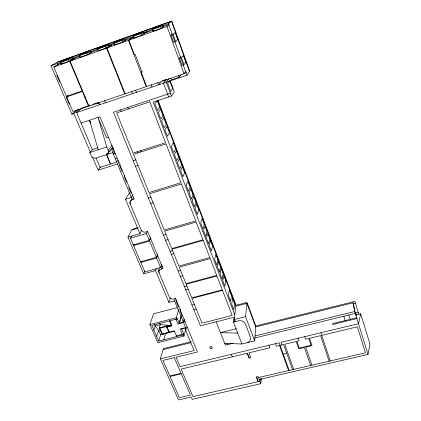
<?xml version="1.0" encoding="UTF-8"?>
<svg xmlns="http://www.w3.org/2000/svg" width="421" height="421" viewBox="0 0 421 421"><rect width="100%" height="100%" fill="white"/><g stroke="black" fill="none" stroke-linecap="round" stroke-linejoin="round"><path stroke-width="0.63" d="M190.992 342.683L163.048 349.614L160.364 358.855L178.493 399.95L191.281 397.014L192.292 399.355L260.81 383.684L261.078 378.474M224.698 343.373L241.891 343.994L254.705 340.873L255.705 326.928L246.906 303.352L235.913 306.172L234.192 319.534L234.997 321.66L235.15 320.47M260.831 380.458L260.973 378.495M254.705 340.873L245.575 316.666L246.906 303.352M241.891 343.994L233.418 322.054L234.039 317.308L200.428 325.801L113.438 112.244L170.352 93.215M259.204 379.495L368.012 354.445L369.975 344.062L360.713 313.787L355.608 315.034M360.713 313.787L358.508 323.702L281.107 342.331L282.028 344.883M160.364 358.855L194.102 350.588L185.345 329.617L185.814 327.727M177.409 307.567L153.576 313.787L149.881 324.565L157.807 342.652L183.998 336.084L185.829 328.701M183.998 336.084L183.477 334.842L183.693 333.974L181.44 328.601M182.072 335.195L182.293 334.327L180.035 328.959L185.629 327.543M184.188 320.076L183.551 322.554L177.941 323.986L175.91 319.155M183.382 322.16L184.188 319.06M176.173 336.674L176.404 335.805L174.299 330.848L169.337 332.106M181.193 315.755L179.183 323.233L185.135 321.712M179.851 321.76L180.356 319.886M180.688 318.639L181.188 316.771M180.472 308.972L179.999 310.687L182.177 315.913M183.477 334.842L158.649 341.078L151.818 325.459L176.836 319.029L177.067 318.187L179.351 323.628M176.836 319.029L176.299 317.76L178.588 309.588M169.968 320.655L171.857 325.101L171.615 325.954L166.632 327.228L166.458 326.833L171.447 325.559L171.689 324.707M179.399 306.13L178.236 306.435L176.031 301.147L176.399 299.905M163.748 339.794L165.579 333.6L167.305 332.722M166.632 327.228L166.716 325.98M185.345 329.617L186.382 329.354L174.536 300.936L175.241 298.557M166.458 326.833L166.948 325.196M158.649 341.078L160.554 334.874L158.606 330.39L155.175 325.954L154.433 324.244M174.536 300.936L168.91 302.415L170.394 297.652M174.468 331.243L162.043 334.385L159.227 327.896L160.254 324.654L159.512 322.939M156.665 336.542L158.606 330.39L160.496 329.911M153.828 330.059L155.175 325.954L160.254 324.654L171.447 325.559M159.159 272.897A3.531 3.094 18.6 0 1 161.232 269.024L162.322 266.046M141.33 261.267L140.819 262.436L144.866 271.903L160.617 267.556L161.711 264.588M289.159 370.438L279.181 342.794L180.072 366.649L176.01 357.224L197.438 351.993L175.478 298.489L173.71 298.957A3.479 3.01 16.3 0 1 169.242 296.958L158.312 270.971L159.512 267.751M168.91 302.415L155.523 270.598L156.433 268.209M160.617 267.556L156.638 258.01L157.775 255.11M134.146 244.443L133.61 245.564L140.546 261.794L156.37 257.363L157.507 254.473M155.523 270.598L143.682 273.861L144.919 270.861M156.37 257.363L149.55 241.001L150.86 237.997M131.557 235.976L130.447 238.17L133.331 244.911L149.271 240.344L150.586 237.344M149.271 240.344L146.44 233.55L147.518 231.192M143.682 273.861L127.958 237.186L139.998 233.697L141.688 230.171M127.958 237.186L131.615 230.071L137.809 228.266M130.268 203.969A3.7 3.336 27.9 0 1 132.341 199.728L133.552 197.596M131.505 199.633L129.715 202.754L141.13 229.892A3.636 3.247 23.9 0 0 145.803 232.018L147.624 231.492L163.022 268.53L161.232 269.024M139.998 233.697L125.521 199.286L131.41 197.502L132.936 194.855M125.521 199.286L129.315 192.913M124.816 175.478L124.158 176.473L126.653 182.456M107.229 153.691L106.434 154.681L110.402 164.106L100.019 167.395L96.009 158.022A3.831 3.452 38.2 0 1 91.178 155.67L89.799 152.46L92.383 149.544L76.585 112.591L186.945 75.227L189.471 71.533L171.494 21.303L57.014 62.366L51.025 65.765L71.87 114.186L73.807 113.533L78.595 109.428M234.802 314.808L153.239 102.103L171.41 96.046L174.299 91.873L170.216 80.832M120.206 164.385L119.527 165.337L122.048 171.4M142.193 71.623L141.267 72.523L146.629 86.5L184.082 73.786L185.94 71.175M92.678 157.507L98.109 170.152L117.459 164.037L118.943 161.985M170.821 78.274L171.405 79.858L179.204 77.217L181.093 74.622M109.881 150.639L106.713 154.591L110.681 164.016L116.659 162.122L118.154 160.085M114.765 152.239L113.317 154.107L115.207 153.502M114.254 150.702L112.717 152.665L96.009 158.022M98.109 170.152L100.745 166.795M113.449 148.776L111.907 150.723L116.659 162.122M169.305 78.38L166.263 82.227L171.41 96.046M107.697 153.728L113.165 146.897M107.392 153.276L106.208 154.744A3.842 3.484 38.1 0 0 108.134 150.213L112.039 145.398M160.48 82.411L158.433 84.879L157.633 82.763M183.509 64.913L181.94 65.45L179.399 58.403L180.925 56.577M173.105 34.338L175.152 32.475L177.694 39.579L175.699 41.568L173.105 34.338L170.989 35.085L173.594 42.311L175.173 41.753M170.989 35.085L172.242 33.964M76.585 112.591L81.316 108.502M71.87 114.186L77.185 109.66M141.267 72.523L142.045 72.254L135.162 54.304L134.383 54.577L128.858 40.184L167.016 26.544L169.247 24.771M51.025 65.765L168.405 23.713L171.494 21.303M152.397 29.16L160.359 26.307L162.648 24.586L154.828 27.391L152.397 29.16L153.149 31.201L161.106 28.354L163.38 26.602L163.011 25.592M66.655 96.883L82.363 91.462L88.552 106.213L72.938 111.512L66.655 96.883L68.155 95.756M70.102 103.75L69.139 104.082L66.286 97.446L67.239 96.725M61.534 62.934L59.745 63.571L53.83 67.002L66.471 96.456L67.471 95.704M153.149 31.201L154.118 30.475M141.761 35.275L144.377 33.401L143.629 31.407L135.909 34.175L133.141 36.059L133.91 38.079L141.761 35.275L140.998 33.243L143.629 31.407M133.91 38.079L135.288 37.122M128.426 40.342L146.208 86.642L88.957 106.071L70.133 61.177L128.426 40.342L132.526 37.522L124.521 40.384M128.858 40.184L132.947 37.374M114.038 42.905L121.79 40.127L124.758 38.174L117.138 40.911L114.038 42.905L114.822 44.905L122.569 42.132L125.516 40.148L125.137 39.164M114.822 44.905L116.364 43.889M111.186 45.163L106.545 48.162L124.721 93.936M111.597 45.01L106.971 48.01L125.142 93.794M97.546 48.815L105.208 46.068L108.46 44.021L100.924 46.726L97.546 48.815L98.34 50.799L105.997 48.057L109.228 45.978L108.844 45M98.34 50.799L99.298 50.188M79.127 55.414L86.694 52.704L90.257 50.552L82.821 53.214L79.127 55.414L79.937 57.377L87.5 54.672L91.047 52.483L90.457 51.036M79.937 57.377L80.99 56.74M53.83 67.002L69.718 61.324L75.254 58.019L71.675 59.303M70.133 61.177L75.659 57.877L79.948 56.34M68.776 61.366L72.633 59.072L71.833 57.156L64.492 59.793L60.487 62.092L61.313 64.034L68.776 61.366L67.955 59.419L71.833 57.156M61.313 64.034L63.308 62.866M57.635 62.008L171.815 21.05L189.734 71.149M60.487 62.092L67.955 59.419M133.141 36.059L140.998 33.243M144.508 32.791L147.603 31.686M90.357 52.614L98.319 49.767M108.123 46.257L114.675 43.91M143.308 33.664L153.065 30.17M162.211 26.897L168.921 24.497M70.802 59.729L72.633 59.072M89.331 53.099L91.047 52.483M108.071 46.394L109.228 45.978M123.763 40.779L125.516 40.148M143.187 33.827L144.377 33.401M78.348 81.895L78.759 81.753M81.916 90.399L82.327 90.257M66.471 96.456L82.179 91.025L69.718 61.324M66.286 97.446L67.255 97.109M179.399 58.403L180.967 57.861M120.332 82.874L120.753 82.732M141.914 75.459L142.34 75.312M84.763 97.188L85.174 97.046M122.921 89.394L123.337 89.252M144.445 82.053L144.871 81.906M87 102.514L87.405 102.371M81.79 108.097L89.794 105.376M92.873 104.334L98.414 102.45L96.698 104.013L98.593 103.371L98.751 103.75M162.248 80.774L166.584 79.306L163.474 83.174L168.637 96.972M183.972 73.401L186.414 72.57M81.069 123.069L99.93 116.764L134.188 199.17L132.341 199.728M108.471 137.309L106.576 137.93L98.019 117.401L106.776 146.976L108.134 150.213M92.383 149.544L97.761 147.803M89.799 152.46L106.776 146.976M110.797 149.245L113.417 148.403M115.249 158.728L117.127 158.128M133.173 160.685L135.751 159.869M135.446 166.269L138.02 165.458M148.424 198.128L150.96 197.36M150.592 203.459L153.128 202.701M131.994 229.329L138.156 227.529M130.447 238.17L146.44 233.55M163.48 235.097L165.979 234.381M133.61 245.564L149.55 241.001M165.6 240.296L168.095 239.586M170.073 251.29L172.557 250.59M140.819 262.436L156.638 258.01M171.331 254.373L173.81 253.679M158.312 270.971L159.496 270.65M178.12 271.04L180.583 270.371M180.335 276.476L182.788 275.808M184.493 286.68L186.935 286.027M185.777 289.837L188.213 289.185M176.031 301.147L177.204 300.841M191.965 305.03L194.386 304.399M193.86 309.688L196.275 309.061M149.881 324.565L176.299 317.76M159.227 327.896L169.105 325.37M181.604 328.996L187.534 327.496M160.554 334.874L165.579 333.6M234.192 319.534L245.575 316.666M176.404 335.805L183.693 333.974M233.418 322.054L238.27 320.839A5.636 4.82 8.1 0 1 245.464 324.059L250.374 337.021A5.594 4.747 7.6 0 1 247.369 342.631M236.339 328.722L220.457 332.674L237.681 333.1M191.213 341.726L163.327 348.646L163.848 349.835M255.705 326.928L353.103 302.788L355.329 313.424L254.642 338.021M352.919 303.878L355.471 303.246M255.058 335.942L354.745 311.529L368.012 354.445M358.239 312.261L355.692 312.882L356.455 315.355M233.108 343.278L225.409 345.157L216.152 321.828M356.666 317.755L332.448 323.638L332.711 324.449L356.924 318.581M280.07 345.357L283.528 344.525L292.579 369.649M321.733 335.363L357.387 326.812L365.46 352.819L258.447 377.532M283.259 354.161L286.706 353.345M259.883 381.263L192.986 396.624L181.119 369.085L247.422 353.182L249.274 357.992M73.807 113.533L90.352 152.086M56.761 75.28L59.682 82.079M167.126 326.949L169.505 332.495M169.474 320.923L171.615 325.954M79.074 109.018L79.585 110.223M57.524 63.56L58.035 64.76M89.515 120.243L90.794 123.264L89.515 120.243L98.267 149.723M128.737 187.466L131.194 193.376M117.459 164.037L131.41 197.502M131.073 197.128L132.078 199.538M98.967 102.677L99.814 104.729M104.682 100.735L105.524 102.792M86.694 52.704L87.5 54.672M120.627 109.839L121.237 111.355M137.141 151.77L137.63 152.986M140.598 150.671L141.088 151.892M127.742 107.46L128.347 108.981M105.208 46.068L105.997 48.057M226.993 343.468L227.466 344.657M231.287 354.324L232.271 356.819M131.594 91.604L132.415 93.688M135.646 90.226L136.462 92.32M121.79 40.127L122.569 42.132M256.568 376.948L258.362 381.615M247.159 353.245L249.011 358.055L250.811 357.629L248.964 352.814L269.845 347.809L268.908 345.267M258.105 381.673L256.305 377.005L258.089 376.595L260.81 383.684M158.085 100.409L236.028 305.267L246.995 302.457L255.773 325.986L354.898 301.389L358.818 314.134M157.512 100.261L235.913 306.172M151.271 84.921L152.076 87.031M178.625 75.622L179.204 77.217M160.359 26.307L161.106 28.354M275.455 343.689L276.387 346.241L279.491 345.494L288.59 370.569M168.405 23.713L186.945 75.227M167.016 26.544L184.082 73.786M293.716 369.385L284.685 344.246L296.189 341.489L298.763 348.82L304.404 347.483L310.661 365.475M298.031 338.258L298.931 340.831L296.905 341.32L299.263 348.03L311.04 345.231L308.73 338.484L305.593 339.237L304.704 336.653M311.972 365.17L305.725 347.172L312.04 345.673L309.514 338.295L320.549 335.648L329.117 361.213M320.86 332.758L330.285 360.944M343.81 316.239L345.178 320.544M348.872 315.003L350.225 319.323M353.103 302.788L354.745 311.529M234.618 303.762L233.823 309.73L231.708 304.209L232.539 298.31L234.618 303.762M231.434 295.41L230.587 301.273L228.45 295.7L229.334 289.906L231.434 295.41M225.809 280.649L224.861 286.327L222.814 280.986L223.804 275.381L225.809 280.649M223.177 273.734L222.177 279.318L220.115 273.929L221.151 268.414L223.177 273.734M220.515 266.756L219.473 272.25L217.394 266.819L218.473 261.394L220.515 266.756M217.836 259.72L216.741 265.119L214.647 259.641L215.778 254.31L217.836 259.72M212.573 245.911L211.384 251.126L209.253 245.559L210.484 240.417L212.573 245.911M209.826 238.696L208.584 243.817L206.432 238.197L207.716 233.155L209.826 238.696M207.058 231.424L205.764 236.439L203.59 230.771L204.927 225.835L207.058 231.424M204.259 224.088L202.917 229.003L200.728 223.288L202.112 218.452L204.259 224.088M198.775 209.69L197.323 214.4L195.097 208.584L196.591 203.953L198.775 209.69M195.907 202.164L194.402 206.764L192.155 200.901L193.707 196.381L195.907 202.164M193.018 194.576L191.455 199.065L189.187 193.144L190.792 188.74L193.018 194.576M190.097 186.919L188.476 191.297L186.193 185.324L187.855 181.03L190.097 186.919M184.666 172.652L182.935 176.82L180.609 170.747L182.388 166.669L184.666 172.652M181.672 164.8L179.883 168.847L177.536 162.722L179.372 158.764L181.672 164.8M178.657 156.88L176.804 160.806L174.436 154.628L176.336 150.792L178.657 156.88M175.62 148.908L173.705 152.712L171.31 146.455L173.273 142.745L175.62 148.908M169.463 132.747L167.421 136.299L164.906 129.726L166.995 126.279L169.463 132.747M166.263 124.348L164.153 127.763L161.617 121.132L163.774 117.822L166.263 124.348M163.032 115.87L160.859 119.154L158.296 112.46L160.522 109.281L163.032 115.87M159.775 107.318L157.528 110.46L154.939 103.703L157.238 100.666L159.775 107.318M172.726 88.71L170.737 91.483L167.653 83.184L169.705 80.543L172.726 88.71M185.845 62.345L184.03 64.734L181.493 57.682L183.361 55.414L185.845 62.345M149.844 101.808L116.685 112.875L132.999 153.086L165.6 142.714L149.844 101.808M166.079 143.95L133.494 154.302L149.013 192.56L181.004 182.693L166.079 143.95M181.488 183.951L149.518 193.797L164.222 230.045L195.744 220.951L181.488 183.951M196.181 222.083L164.674 231.161L171.731 248.558L202.99 239.76L196.181 222.083M203.243 240.423L171.994 249.211L178.836 266.072L209.842 257.547L203.243 240.423M210.258 258.631L179.272 267.14L185.961 283.628L216.71 275.381L210.258 258.631M216.952 276.008L186.214 284.249L191.75 297.9L222.293 289.869L216.952 276.008M222.488 290.374L191.95 298.4L201.985 323.128L232.155 315.476L222.488 290.374M166.442 326.486L159.838 328.175L162.311 333.885L168.895 332.216L166.442 326.486M211.658 346.567L209.616 347.067L210.337 348.841L212.373 348.341L211.658 346.567M174.278 357.645L162.959 360.413L169.8 375.964L181.03 373.285L174.278 357.645M181.272 373.843L170.042 376.516L179.351 397.677L190.466 395.119L181.272 373.843"/></g></svg>
